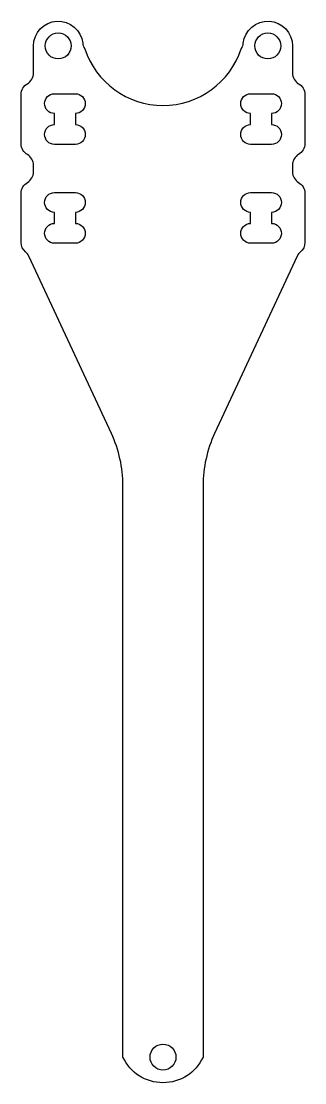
# Model space of a CAD drawing. Header units: millimetres. Extents: x -11.5 to 11.5, y -43.5 to 42.5.
import ezdxf

# ---------------------------------------------------------------- set-up
doc = ezdxf.new("R2010")
doc.units = ezdxf.units.MM
doc.layers.get('0').update_dxf_attribs({"linetype": 'CONTINUOUS'})

msp = doc.modelspace()

# ---------------------------------------------------------------- linework, layer by layer
for points in [[(11.5, 28.577), (11.5, 24.575, -0.219686), (11.149, 23.814, 0.107468), (10.891, 23.476), (4.189, 9.119, 0.10963), (3.25, 4.889), (3.25, -34.75), (3.25, -41.378, -0.292833), (0, -43.46, -0.292833), (-3.25, -41.378), (-3.25, -34.75), (-3.25, 4.89, 0.109582), (-4.188, 9.118), (-10.891, 23.484, 0.107501), (-11.149, 23.822, -0.219671), (-11.5, 24.583), (-11.5, 28.577, -0.267949), (-11, 29.443, 0.267949), (-10.5, 30.309), (-10.5, 30.834, 0.267949), (-11, 31.7, -0.267949), (-11.5, 32.566), (-11.5, 36.577, -0.267949), (-11, 37.443, 0.267949), (-10.5, 38.309), (-10.5, 40.5, -0.948619), (-6.511, 40.711, 0.119694), (-6.352, 40.266, 0.721644), (6.352, 40.266, 0.119696), (6.511, 40.711, -0.948619), (10.5, 40.5), (10.5, 38.309, 0.267949), (11, 37.443, -0.267949), (11.5, 36.577), (11.5, 32.582, -0.267949), (11, 31.716, 0.267949), (10.5, 30.85), (10.5, 30.309, 0.267949), (11, 29.443, -0.267949)], [(-7.105, 35.029), (-7.105, 34.129, -1), (-7.105, 32.529), (-8.805, 32.529, -1), (-8.805, 34.129), (-8.805, 35.029, -1), (-8.805, 36.629), (-7.105, 36.629, -1)], [(8.805, 36.629, -1), (8.805, 35.029), (8.805, 34.129, -1), (8.805, 32.529), (7.105, 32.529, -1), (7.105, 34.129), (7.105, 35.029, -1), (7.105, 36.629)], [(-7.102, 28.624, -1), (-7.102, 27.024), (-7.102, 26.124, -1), (-7.102, 24.524), (-8.802, 24.524, -1), (-8.802, 26.124), (-8.802, 27.024, -1), (-8.802, 28.624)], [(8.802, 27.024), (8.802, 26.124, -1), (8.802, 24.524), (7.102, 24.524, -1), (7.102, 26.124), (7.102, 27.024, -1), (7.102, 28.624), (8.802, 28.624, -1)]]:
    msp.add_lwpolyline(points, format="xyb", close=True)
for centre in [(-8.5, 40.5), (8.5, 40.5), (0, -41.378)]:
    msp.add_circle(centre, 1.05)

doc.saveas('drawing.dxf')
